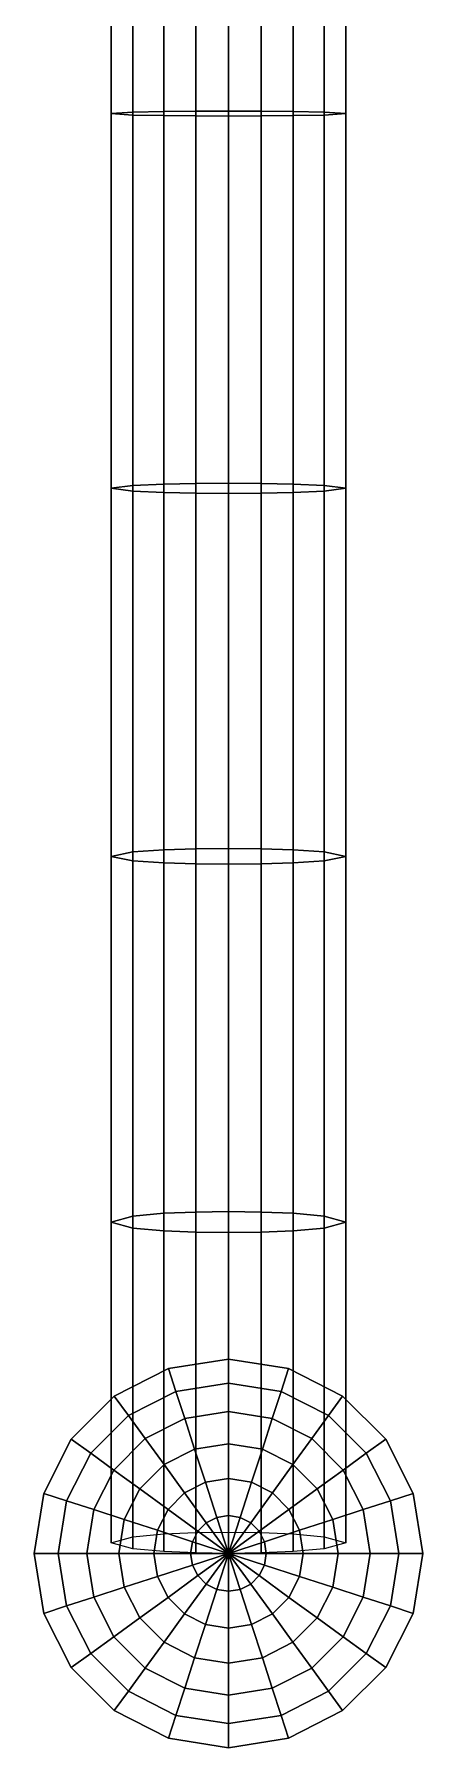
# Model space of a CAD drawing. Extents: x -400 to 400, y -400 to 400.
# Drawn here: x -40 to 40, y -400 to -47.6 of the extents above; entities that cross this region are included whole.
import ezdxf

# ---------------------------------------------------------------- set-up
doc = ezdxf.new("R2010")
doc.units = 0
doc.header["$MEASUREMENT"] = 0
doc.layers.add('ESTRUTURA', color=253, linetype='CONTINUOUS')

msp = doc.modelspace()

# ---------------------------------------------------------------- linework, layer by layer
at = {"layer": 'ESTRUTURA'}
for points in [[(-19.69, -64.21, 58.35), (-24.14, -63.92, 53.79), (-24.14, 0.15, 55.07), (-19.69, 0.17, 59.63)], [(-24.14, -63.92, 53.79), (-19.69, -63.63, 49.23), (-19.69, 0.13, 50.5), (-24.14, 0.15, 55.07)], [(-13.32, -64.34, 60.37), (-19.69, -64.21, 58.35), (-19.69, 0.17, 59.63), (-13.32, 0.18, 61.65)], [(-19.69, -63.63, 49.23), (-13.32, -63.49, 47.21), (-13.32, 0.12, 48.48), (-19.69, 0.13, 50.5)], [(-6.69, -64.4, 61.37), (-13.32, -64.34, 60.37), (-13.32, 0.18, 61.65), (-6.69, 0.18, 62.65)], [(-13.32, -63.49, 47.21), (-6.69, -63.43, 46.21), (-6.69, 0.12, 47.48), (-13.32, 0.12, 48.48)], [(0, -64.43, 61.68), (-6.69, -64.4, 61.37), (-6.69, 0.18, 62.65), (0, 0.18, 62.96)], [(-6.69, -63.43, 46.21), (0, -63.41, 45.91), (0, 0.11, 47.17), (-6.69, 0.12, 47.48)], [(6.69, -64.4, 61.37), (0, -64.43, 61.68), (0, 0.18, 62.96), (6.69, 0.18, 62.65)], [(0, -63.41, 45.91), (6.69, -63.43, 46.21), (6.69, 0.12, 47.48), (0, 0.11, 47.17)], [(13.31, -64.34, 60.37), (6.69, -64.4, 61.37), (6.69, 0.18, 62.65), (13.31, 0.18, 61.65)], [(6.69, -63.43, 46.21), (13.31, -63.49, 47.21), (13.31, 0.12, 48.48), (6.69, 0.12, 47.48)], [(19.69, -64.21, 58.35), (13.31, -64.34, 60.37), (13.31, 0.18, 61.65), (19.69, 0.17, 59.63)], [(13.31, -63.49, 47.21), (19.69, -63.63, 49.23), (19.69, 0.13, 50.5), (13.31, 0.12, 48.48)], [(24.14, -63.92, 53.79), (19.69, -64.21, 58.35), (19.69, 0.17, 59.63), (24.14, 0.15, 55.07)], [(19.69, -63.63, 49.23), (24.14, -63.92, 53.79), (24.14, 0.15, 55.07), (19.69, 0.13, 50.5)], [(-13.32, -140.1, 43.49), (-6.69, -139.97, 42.5), (-6.69, -63.43, 46.21), (-13.32, -63.49, 47.21)], [(-6.69, -139.97, 42.5), (0, -139.92, 42.19), (0, -63.41, 45.91), (-6.69, -63.43, 46.21)], [(0, -139.92, 42.19), (6.69, -139.97, 42.5), (6.69, -63.43, 46.21), (0, -63.41, 45.91)], [(6.69, -139.97, 42.5), (13.31, -140.1, 43.49), (13.31, -63.49, 47.21), (6.69, -63.43, 46.21)], [(-24.14, -140.98, 50.04), (-19.69, -140.3699, 45.5), (-19.69, -63.63, 49.23), (-24.14, -63.92, 53.79)], [(-19.69, -141.59, 54.58), (-24.14, -140.98, 50.04), (-24.14, -63.92, 53.79), (-19.69, -64.21, 58.35)], [(-19.69, -140.3699, 45.5), (-13.32, -140.1, 43.49), (-13.32, -63.49, 47.21), (-19.69, -63.63, 49.23)], [(-13.32, -141.86, 56.58), (-19.69, -141.59, 54.58), (-19.69, -64.21, 58.35), (-13.32, -64.34, 60.37)], [(-6.69, -142, 57.58), (-13.32, -141.86, 56.58), (-13.32, -64.34, 60.37), (-6.69, -64.4, 61.37)], [(0, -142.03, 57.89), (-6.69, -142, 57.58), (-6.69, -64.4, 61.37), (0, -64.43, 61.68)], [(6.69, -142, 57.58), (0, -142.03, 57.89), (0, -64.43, 61.68), (6.69, -64.4, 61.37)], [(13.31, -141.86, 56.58), (6.69, -142, 57.58), (6.69, -64.4, 61.37), (13.31, -64.34, 60.37)], [(13.31, -140.1, 43.49), (19.69, -140.3699, 45.5), (19.69, -63.63, 49.23), (13.31, -63.49, 47.21)], [(19.69, -141.59, 54.58), (13.31, -141.86, 56.58), (13.31, -64.34, 60.37), (19.69, -64.21, 58.35)], [(19.69, -140.3699, 45.5), (24.14, -140.98, 50.04), (24.14, -63.92, 53.79), (19.69, -63.63, 49.23)], [(24.14, -140.98, 50.04), (19.69, -141.59, 54.58), (19.69, -64.21, 58.35), (24.14, -63.92, 53.79)], [(-24.14, -216.69, 43.82), (-19.69, -215.77, 39.31), (-19.69, -140.3699, 45.5), (-24.14, -140.98, 50.04)], [(-19.69, -215.77, 39.31), (-13.32, -215.35, 37.32), (-13.32, -140.1, 43.49), (-19.69, -140.3699, 45.5)], [(-13.32, -215.35, 37.32), (-6.69, -215.1499, 36.33), (-6.69, -139.97, 42.5), (-13.32, -140.1, 43.49)], [(-6.69, -215.1499, 36.33), (0, -215.09, 36.03), (0, -139.92, 42.19), (-6.69, -139.97, 42.5)], [(0, -215.09, 36.03), (6.69, -215.1499, 36.33), (6.69, -139.97, 42.5), (0, -139.92, 42.19)], [(6.69, -215.1499, 36.33), (13.31, -215.35, 37.32), (13.31, -140.1, 43.49), (6.69, -139.97, 42.5)], [(13.31, -215.35, 37.32), (19.69, -215.77, 39.31), (19.69, -140.3699, 45.5), (13.31, -140.1, 43.49)], [(19.69, -215.77, 39.31), (24.14, -216.69, 43.82), (24.14, -140.98, 50.04), (19.69, -140.3699, 45.5)], [(-19.69, -217.62, 48.32), (-24.14, -216.69, 43.82), (-24.14, -140.98, 50.04), (-19.69, -141.59, 54.58)], [(-13.32, -218.03, 50.31), (-19.69, -217.62, 48.32), (-19.69, -141.59, 54.58), (-13.32, -141.86, 56.58)], [(-6.69, -218.22, 51.3), (-13.32, -218.03, 50.31), (-13.32, -141.86, 56.58), (-6.69, -142, 57.58)], [(0, -218.29, 51.6), (-6.69, -218.22, 51.3), (-6.69, -142, 57.58), (0, -142.03, 57.89)], [(6.69, -218.22, 51.3), (0, -218.29, 51.6), (0, -142.03, 57.89), (6.69, -142, 57.58)], [(13.31, -218.03, 50.31), (6.69, -218.22, 51.3), (6.69, -142, 57.58), (13.31, -141.86, 56.58)], [(19.69, -217.62, 48.32), (13.31, -218.03, 50.31), (13.31, -141.86, 56.58), (19.69, -141.59, 54.58)], [(24.14, -216.69, 43.82), (19.69, -217.62, 48.32), (19.69, -141.59, 54.58), (24.14, -140.98, 50.04)], [(-24.14, -291.89, 35.15), (-19.69, -290.65, 30.7), (-19.69, -215.77, 39.31), (-24.14, -216.69, 43.82)], [(-19.69, -293.13, 39.61), (-24.14, -291.89, 35.15), (-24.14, -216.69, 43.82), (-19.69, -217.62, 48.32)], [(-19.69, -290.65, 30.7), (-13.32, -290.09, 28.73), (-13.32, -215.35, 37.32), (-19.69, -215.77, 39.31)], [(-13.32, -293.67, 41.57), (-19.69, -293.13, 39.61), (-19.69, -217.62, 48.32), (-13.32, -218.03, 50.31)], [(-13.32, -290.09, 28.73), (-6.69, -289.82, 27.75), (-6.69, -215.1499, 36.33), (-13.32, -215.35, 37.32)], [(-6.69, -293.94, 42.55), (-13.32, -293.67, 41.57), (-13.32, -218.03, 50.31), (-6.69, -218.22, 51.3)], [(-6.69, -289.82, 27.75), (0, -289.7499, 27.45), (0, -215.09, 36.03), (-6.69, -215.1499, 36.33)], [(0, -294.02, 42.85), (-6.69, -293.94, 42.55), (-6.69, -218.22, 51.3), (0, -218.29, 51.6)], [(0, -289.7499, 27.45), (6.69, -289.82, 27.75), (6.69, -215.1499, 36.33), (0, -215.09, 36.03)], [(6.69, -293.94, 42.55), (0, -294.02, 42.85), (0, -218.29, 51.6), (6.69, -218.22, 51.3)], [(6.69, -289.82, 27.75), (13.31, -290.09, 28.73), (13.31, -215.35, 37.32), (6.69, -215.1499, 36.33)], [(13.31, -293.67, 41.57), (6.69, -293.94, 42.55), (6.69, -218.22, 51.3), (13.31, -218.03, 50.31)], [(13.31, -290.09, 28.73), (19.69, -290.65, 30.7), (19.69, -215.77, 39.31), (13.31, -215.35, 37.32)], [(19.69, -293.13, 39.61), (13.31, -293.67, 41.57), (13.31, -218.03, 50.31), (19.69, -217.62, 48.32)], [(19.69, -290.65, 30.7), (24.14, -291.89, 35.15), (24.14, -216.69, 43.82), (19.69, -215.77, 39.31)], [(24.14, -291.89, 35.15), (19.69, -293.13, 39.61), (19.69, -217.62, 48.32), (24.14, -216.69, 43.82)], [(-24.14, -357.85, 24.07), (-19.69, -356.6, 19.67), (-19.69, -290.65, 30.7), (-24.14, -291.89, 35.15)], [(-19.69, -359.1099, 28.46), (-24.14, -357.85, 24.07), (-24.14, -291.89, 35.15), (-19.69, -293.13, 39.61)], [(-19.69, -356.6, 19.67), (-13.32, -356.04, 17.73), (-13.32, -290.09, 28.73), (-19.69, -290.65, 30.7)], [(-13.32, -356.04, 17.73), (-6.69, -355.7599, 16.77), (-6.69, -289.82, 27.75), (-13.32, -290.09, 28.73)], [(-6.69, -355.7599, 16.77), (0, -355.68, 16.48), (0, -289.7499, 27.45), (-6.69, -289.82, 27.75)], [(0, -355.68, 16.48), (6.69, -355.7599, 16.77), (6.69, -289.82, 27.75), (0, -289.7499, 27.45)], [(6.69, -355.7599, 16.77), (13.31, -356.04, 17.73), (13.31, -290.09, 28.73), (6.69, -289.82, 27.75)], [(13.31, -356.04, 17.73), (19.69, -356.6, 19.67), (19.69, -290.65, 30.7), (13.31, -290.09, 28.73)], [(19.69, -356.6, 19.67), (24.14, -357.85, 24.07), (24.14, -291.89, 35.15), (19.69, -290.65, 30.7)], [(24.14, -357.85, 24.07), (19.69, -359.1099, 28.46), (19.69, -293.13, 39.61), (24.14, -291.89, 35.15)], [(-13.32, -359.6699, 30.4), (-19.69, -359.1099, 28.46), (-19.69, -293.13, 39.61), (-13.32, -293.67, 41.57)], [(-6.69, -359.95, 31.36), (-13.32, -359.6699, 30.4), (-13.32, -293.67, 41.57), (-6.69, -293.94, 42.55)], [(0, -360.03, 31.66), (-6.69, -359.95, 31.36), (-6.69, -293.94, 42.55), (0, -294.02, 42.85)], [(6.69, -359.95, 31.36), (0, -360.03, 31.66), (0, -294.02, 42.85), (6.69, -293.94, 42.55)], [(13.31, -359.6699, 30.4), (6.69, -359.95, 31.36), (6.69, -293.94, 42.55), (13.31, -293.67, 41.57)], [(19.69, -359.1099, 28.46), (13.31, -359.6699, 30.4), (13.31, -293.67, 41.57), (19.69, -293.13, 39.61)], [(-10.82, -326.72, 16.77), (0, -325.0099, 16.77), (0, -320.06, 10.73), (-12.35, -322.01, 10.73)], [(-12.35, -322.01), (-12.35, -322.01, 10.73), (0, -320.06, 10.73), (0, -320.06)], [(0, -325.0099, 16.77), (10.82, -326.72, 16.77), (12.35, -322.01, 10.73), (0, -320.06, 10.73)], [(0, -320.06), (0, -320.06, 10.73), (12.35, -322.01, 10.73), (12.35, -322.01)], [(-20.59, -331.7, 16.77), (-10.82, -326.72, 16.77), (-12.35, -322.01, 10.73), (-23.5, -327.69, 10.73)], [(-23.5, -327.69), (-23.5, -327.69, 10.73), (-12.35, -322.01, 10.73), (-12.35, -322.01)], [(10.82, -326.72, 16.77), (20.58, -331.7, 16.77), (23.49, -327.69, 10.73), (12.35, -322.01, 10.73)], [(12.35, -322.01), (12.35, -322.01, 10.73), (23.49, -327.69, 10.73), (23.49, -327.69)], [(-28.33, -339.45, 16.77), (-20.59, -331.7, 16.77), (-23.5, -327.69, 10.73), (-32.34, -336.54, 10.73)], [(-32.34, -336.54), (-32.34, -336.54, 10.73), (-23.5, -327.69, 10.73), (-23.5, -327.69)], [(-17.15, -336.4301, 21.94), (-9.01, -332.29, 21.94), (-10.82, -326.72, 16.77), (-20.59, -331.7, 16.77)], [(-9.01, -332.29, 21.94), (0, -330.86, 21.94), (0, -325.0099, 16.77), (-10.82, -326.72, 16.77)], [(0, -330.86, 21.94), (9.01, -332.29, 21.94), (10.82, -326.72, 16.77), (0, -325.0099, 16.77)], [(9.01, -332.29, 21.94), (17.14, -336.4301, 21.94), (20.58, -331.7, 16.77), (10.82, -326.72, 16.77)], [(20.58, -331.7, 16.77), (28.33, -339.45, 16.77), (32.34, -336.54, 10.73), (23.49, -327.69, 10.73)], [(23.49, -327.69), (23.49, -327.69, 10.73), (32.34, -336.54, 10.73), (32.34, -336.54)], [(-6.97, -338.58, 26.11), (0, -337.47, 26.11), (0, -330.86, 21.94), (-9.01, -332.29, 21.94)], [(0, -337.47, 26.11), (6.97, -338.58, 26.11), (9.01, -332.29, 21.94), (0, -330.86, 21.94)], [(-23.6, -342.89, 21.94), (-17.15, -336.4301, 21.94), (-20.59, -331.7, 16.77), (-28.33, -339.45, 16.77)], [(-13.26, -341.78, 26.11), (-6.97, -338.58, 26.11), (-9.01, -332.29, 21.94), (-17.15, -336.4301, 21.94)], [(6.97, -338.58, 26.11), (13.26, -341.78, 26.11), (17.14, -336.4301, 21.94), (9.01, -332.29, 21.94)], [(17.14, -336.4301, 21.94), (23.59, -342.89, 21.94), (28.33, -339.45, 16.77), (20.58, -331.7, 16.77)], [(-33.31, -349.21, 16.77), (-28.33, -339.45, 16.77), (-32.34, -336.54, 10.73), (-38.02, -347.68, 10.73)], [(-38.02, -347.68), (-38.02, -347.68, 10.73), (-32.34, -336.54, 10.73), (-32.34, -336.54)], [(-18.25, -346.77, 26.11), (-13.26, -341.78, 26.11), (-17.15, -336.4301, 21.94), (-23.6, -342.89, 21.94)], [(-4.75, -345.41, 29.16), (0, -344.66, 29.16), (0, -337.47, 26.11), (-6.97, -338.58, 26.11)], [(0, -344.66, 29.16), (4.75, -345.41, 29.16), (6.97, -338.58, 26.11), (0, -337.47, 26.11)], [(13.26, -341.78, 26.11), (18.25, -346.77, 26.11), (23.59, -342.89, 21.94), (17.14, -336.4301, 21.94)], [(28.33, -339.45, 16.77), (33.31, -349.21, 16.77), (38.01, -347.68, 10.73), (32.34, -336.54, 10.73)], [(32.34, -336.54), (32.34, -336.54, 10.73), (38.01, -347.68, 10.73), (38.01, -347.68)], [(-27.74, -351.02, 21.94), (-23.6, -342.89, 21.94), (-28.33, -339.45, 16.77), (-33.31, -349.21, 16.77)], [(-12.44, -351, 29.16), (-9.04, -347.6, 29.16), (-13.26, -341.78, 26.11), (-18.25, -346.77, 26.11)], [(-9.04, -347.6, 29.16), (-4.75, -345.41, 29.16), (-6.97, -338.58, 26.11), (-13.26, -341.78, 26.11)], [(4.75, -345.41, 29.16), (9.03, -347.6, 29.16), (13.26, -341.78, 26.11), (6.97, -338.58, 26.11)], [(9.03, -347.6, 29.16), (12.43, -351, 29.16), (18.25, -346.77, 26.11), (13.26, -341.78, 26.11)], [(23.59, -342.89, 21.94), (27.74, -351.02, 21.94), (33.31, -349.21, 16.77), (28.33, -339.45, 16.77)], [(-21.46, -353.06, 26.11), (-18.25, -346.77, 26.11), (-23.6, -342.89, 21.94), (-27.74, -351.02, 21.94)], [(-2.41, -352.6299, 31.03), (0, -352.24, 31.03), (0, -344.66, 29.16), (-4.75, -345.41, 29.16)], [(0, -352.24, 31.03), (2.4, -352.6299, 31.03), (4.75, -345.41, 29.16), (0, -344.66, 29.16)], [(18.25, -346.77, 26.11), (21.45, -353.06, 26.11), (27.74, -351.02, 21.94), (23.59, -342.89, 21.94)], [(-35.02, -360.03, 16.77), (-33.31, -349.21, 16.77), (-38.02, -347.68, 10.73), (-39.97, -360.03, 10.73)], [(-39.97, -360.03), (-39.97, -360.03, 10.73), (-38.02, -347.68, 10.73), (-38.02, -347.68)], [(-14.62, -355.28, 29.16), (-12.44, -351, 29.16), (-18.25, -346.77, 26.11), (-21.46, -353.06, 26.11)], [(-6.3, -355.45, 31.03), (-4.58, -353.73, 31.03), (-9.04, -347.6, 29.16), (-12.44, -351, 29.16)], [(-4.58, -353.73, 31.03), (-2.41, -352.6299, 31.03), (-4.75, -345.41, 29.16), (-9.04, -347.6, 29.16)], [(2.4, -352.6299, 31.03), (4.57, -353.73, 31.03), (9.03, -347.6, 29.16), (4.75, -345.41, 29.16)], [(4.57, -353.73, 31.03), (6.3, -355.45, 31.03), (12.43, -351, 29.16), (9.03, -347.6, 29.16)], [(12.43, -351, 29.16), (14.62, -355.28, 29.16), (21.45, -353.06, 26.11), (18.25, -346.77, 26.11)], [(33.31, -349.21, 16.77), (35.02, -360.03, 16.77), (39.97, -360.03, 10.73), (38.01, -347.68, 10.73)], [(38.01, -347.68), (38.01, -347.68, 10.73), (39.97, -360.03, 10.73), (39.97, -360.03)], [(-29.17, -360.03, 21.94), (-27.74, -351.02, 21.94), (-33.31, -349.21, 16.77), (-35.02, -360.03, 16.77)], [(-22.56, -360.03, 26.11), (-21.46, -353.06, 26.11), (-27.74, -351.02, 21.94), (-29.17, -360.03, 21.94)], [(-7.41, -357.62, 31.03), (-6.3, -355.45, 31.03), (-12.44, -351, 29.16), (-14.62, -355.28, 29.16)], [(0, -360.03, 31.66), (0, -352.24, 31.03), (-2.41, -352.6299, 31.03), (0, -360.03, 31.66)], [(0, -360.03, 31.66), (2.4, -352.6299, 31.03), (0, -352.24, 31.03), (0, -360.03, 31.66)], [(6.3, -355.45, 31.03), (7.4, -357.62, 31.03), (14.62, -355.28, 29.16), (12.43, -351, 29.16)], [(21.45, -353.06, 26.11), (22.56, -360.03, 26.11), (29.16, -360.03, 21.94), (27.74, -351.02, 21.94)], [(27.74, -351.02, 21.94), (29.16, -360.03, 21.94), (35.02, -360.03, 16.77), (33.31, -349.21, 16.77)], [(-15.37, -360.03, 29.16), (-14.62, -355.28, 29.16), (-21.46, -353.06, 26.11), (-22.56, -360.03, 26.11)], [(-7.79, -360.03, 31.03), (-7.41, -357.62, 31.03), (-14.62, -355.28, 29.16), (-15.37, -360.03, 29.16)], [(0, -360.03, 31.66), (-6.3, -355.45, 31.03), (-7.41, -357.62, 31.03), (0, -360.03, 31.66)], [(0, -360.03, 31.66), (-4.58, -353.73, 31.03), (-6.3, -355.45, 31.03), (0, -360.03, 31.66)], [(0, -360.03, 31.66), (-2.41, -352.6299, 31.03), (-4.58, -353.73, 31.03), (0, -360.03, 31.66)], [(0, -360.03, 31.66), (4.57, -353.73, 31.03), (2.4, -352.6299, 31.03), (0, -360.03, 31.66)], [(0, -360.03, 31.66), (6.3, -355.45, 31.03), (4.57, -353.73, 31.03), (0, -360.03, 31.66)], [(0, -360.03, 31.66), (7.4, -357.62, 31.03), (6.3, -355.45, 31.03), (0, -360.03, 31.66)], [(7.4, -357.62, 31.03), (7.78, -360.03, 31.03), (15.37, -360.03, 29.16), (14.62, -355.28, 29.16)], [(14.62, -355.28, 29.16), (15.37, -360.03, 29.16), (22.56, -360.03, 26.11), (21.45, -353.06, 26.11)], [(0, -360.03, 31.66), (-7.41, -357.62, 31.03), (-7.79, -360.03, 31.03), (0, -360.03, 31.66)], [(0, -360.03, 31.66), (7.78, -360.03, 31.03), (7.4, -357.62, 31.03), (0, -360.03, 31.66)], [(-33.31, -370.85, 16.77), (-35.02, -360.03, 16.77), (-39.97, -360.03, 10.73), (-38.02, -372.3799, 10.73)], [(-38.02, -372.3799), (-38.02, -372.3799, 10.73), (-39.97, -360.03, 10.73), (-39.97, -360.03)], [(-27.74, -369.04, 21.94), (-29.17, -360.03, 21.94), (-35.02, -360.03, 16.77), (-33.31, -370.85, 16.77)], [(-21.46, -367, 26.11), (-22.56, -360.03, 26.11), (-29.17, -360.03, 21.94), (-27.74, -369.04, 21.94)], [(-14.62, -364.78, 29.16), (-15.37, -360.03, 29.16), (-22.56, -360.03, 26.11), (-21.46, -367, 26.11)], [(-7.41, -362.44, 31.03), (-7.79, -360.03, 31.03), (-15.37, -360.03, 29.16), (-14.62, -364.78, 29.16)], [(-6.3, -364.61, 31.03), (-7.41, -362.44, 31.03), (-14.62, -364.78, 29.16), (-12.44, -369.07, 29.16)], [(0, -360.03, 31.66), (-7.79, -360.03, 31.03), (-7.41, -362.44, 31.03), (0, -360.03, 31.66)], [(0, -360.03, 31.66), (-7.41, -362.44, 31.03), (-6.3, -364.61, 31.03), (0, -360.03, 31.66)], [(0, -360.03, 31.66), (-6.3, -364.61, 31.03), (-4.58, -366.33, 31.03), (0, -360.03, 31.66)], [(0, -360.03, 31.66), (-4.58, -366.33, 31.03), (-2.41, -367.44, 31.03), (0, -360.03, 31.66)], [(0, -360.03, 31.66), (-2.41, -367.44, 31.03), (0, -367.82, 31.03), (0, -360.03, 31.66)], [(0, -360.03, 31.66), (7.4, -362.44, 31.03), (7.78, -360.03, 31.03), (0, -360.03, 31.66)], [(0, -360.03, 31.66), (6.3, -364.61, 31.03), (7.4, -362.44, 31.03), (0, -360.03, 31.66)], [(0, -360.03, 31.66), (4.57, -366.33, 31.03), (6.3, -364.61, 31.03), (0, -360.03, 31.66)], [(0, -360.03, 31.66), (2.4, -367.44, 31.03), (4.57, -366.33, 31.03), (0, -360.03, 31.66)], [(0, -360.03, 31.66), (0, -367.82, 31.03), (2.4, -367.44, 31.03), (0, -360.03, 31.66)], [(7.4, -362.44, 31.03), (6.3, -364.61, 31.03), (12.43, -369.07, 29.16), (14.62, -364.78, 29.16)], [(7.78, -360.03, 31.03), (7.4, -362.44, 31.03), (14.62, -364.78, 29.16), (15.37, -360.03, 29.16)], [(15.37, -360.03, 29.16), (14.62, -364.78, 29.16), (21.45, -367, 26.11), (22.56, -360.03, 26.11)], [(22.56, -360.03, 26.11), (21.45, -367, 26.11), (27.74, -369.04, 21.94), (29.16, -360.03, 21.94)], [(29.16, -360.03, 21.94), (27.74, -369.04, 21.94), (33.31, -370.85, 16.77), (35.02, -360.03, 16.77)], [(35.02, -360.03, 16.77), (33.31, -370.85, 16.77), (38.01, -372.3799, 10.73), (39.97, -360.03, 10.73)], [(39.97, -360.03), (39.97, -360.03, 10.73), (38.01, -372.3799, 10.73), (38.01, -372.3799)], [(-12.44, -369.07, 29.16), (-14.62, -364.78, 29.16), (-21.46, -367, 26.11), (-18.25, -373.29, 26.11)], [(-4.58, -366.33, 31.03), (-6.3, -364.61, 31.03), (-12.44, -369.07, 29.16), (-9.04, -372.47, 29.16)], [(-2.41, -367.44, 31.03), (-4.58, -366.33, 31.03), (-9.04, -372.47, 29.16), (-4.75, -374.65, 29.16)], [(4.57, -366.33, 31.03), (2.4, -367.44, 31.03), (4.75, -374.65, 29.16), (9.03, -372.47, 29.16)], [(6.3, -364.61, 31.03), (4.57, -366.33, 31.03), (9.03, -372.47, 29.16), (12.43, -369.07, 29.16)], [(14.62, -364.78, 29.16), (12.43, -369.07, 29.16), (18.25, -373.29, 26.11), (21.45, -367, 26.11)], [(-23.6, -377.17, 21.94), (-27.74, -369.04, 21.94), (-33.31, -370.85, 16.77), (-28.33, -380.62, 16.77)], [(-18.25, -373.29, 26.11), (-21.46, -367, 26.11), (-27.74, -369.04, 21.94), (-23.6, -377.17, 21.94)], [(-9.04, -372.47, 29.16), (-12.44, -369.07, 29.16), (-18.25, -373.29, 26.11), (-13.26, -378.28, 26.11)], [(0, -367.82, 31.03), (-2.41, -367.44, 31.03), (-4.75, -374.65, 29.16), (0, -375.4, 29.16)], [(2.4, -367.44, 31.03), (0, -367.82, 31.03), (0, -375.4, 29.16), (4.75, -374.65, 29.16)], [(12.43, -369.07, 29.16), (9.03, -372.47, 29.16), (13.26, -378.28, 26.11), (18.25, -373.29, 26.11)], [(21.45, -367, 26.11), (18.25, -373.29, 26.11), (23.59, -377.17, 21.94), (27.74, -369.04, 21.94)], [(27.74, -369.04, 21.94), (23.59, -377.17, 21.94), (28.33, -380.62, 16.77), (33.31, -370.85, 16.77)], [(-28.33, -380.62, 16.77), (-33.31, -370.85, 16.77), (-38.02, -372.3799, 10.73), (-32.34, -383.53, 10.73)], [(-32.34, -383.53), (-32.34, -383.53, 10.73), (-38.02, -372.3799, 10.73), (-38.02, -372.3799)], [(-13.26, -378.28, 26.11), (-18.25, -373.29, 26.11), (-23.6, -377.17, 21.94), (-17.15, -383.63, 21.94)], [(-4.75, -374.65, 29.16), (-9.04, -372.47, 29.16), (-13.26, -378.28, 26.11), (-6.97, -381.4901, 26.11)], [(9.03, -372.47, 29.16), (4.75, -374.65, 29.16), (6.97, -381.4901, 26.11), (13.26, -378.28, 26.11)], [(18.25, -373.29, 26.11), (13.26, -378.28, 26.11), (17.14, -383.63, 21.94), (23.59, -377.17, 21.94)], [(33.31, -370.85, 16.77), (28.33, -380.62, 16.77), (32.34, -383.53, 10.73), (38.01, -372.3799, 10.73)], [(38.01, -372.3799), (38.01, -372.3799, 10.73), (32.34, -383.53, 10.73), (32.34, -383.53)], [(0, -375.4, 29.16), (-4.75, -374.65, 29.16), (-6.97, -381.4901, 26.11), (0, -382.59, 26.11)], [(4.75, -374.65, 29.16), (0, -375.4, 29.16), (0, -382.59, 26.11), (6.97, -381.4901, 26.11)], [(-17.15, -383.63, 21.94), (-23.6, -377.17, 21.94), (-28.33, -380.62, 16.77), (-20.59, -388.36, 16.77)], [(-6.97, -381.4901, 26.11), (-13.26, -378.28, 26.11), (-17.15, -383.63, 21.94), (-9.01, -387.77, 21.94)], [(13.26, -378.28, 26.11), (6.97, -381.4901, 26.11), (9.01, -387.77, 21.94), (17.14, -383.63, 21.94)], [(23.59, -377.17, 21.94), (17.14, -383.63, 21.94), (20.58, -388.36, 16.77), (28.33, -380.62, 16.77)], [(-20.59, -388.36, 16.77), (-28.33, -380.62, 16.77), (-32.34, -383.53, 10.73), (-23.5, -392.37, 10.73)], [(-23.5, -392.37), (-23.5, -392.37, 10.73), (-32.34, -383.53, 10.73), (-32.34, -383.53)], [(-9.01, -387.77, 21.94), (-17.15, -383.63, 21.94), (-20.59, -388.36, 16.77), (-10.82, -393.34, 16.77)], [(0, -382.59, 26.11), (-6.97, -381.4901, 26.11), (-9.01, -387.77, 21.94), (0, -389.2, 21.94)], [(6.97, -381.4901, 26.11), (0, -382.59, 26.11), (0, -389.2, 21.94), (9.01, -387.77, 21.94)], [(17.14, -383.63, 21.94), (9.01, -387.77, 21.94), (10.82, -393.34, 16.77), (20.58, -388.36, 16.77)], [(28.33, -380.62, 16.77), (20.58, -388.36, 16.77), (23.49, -392.37, 10.73), (32.34, -383.53, 10.73)], [(32.34, -383.53), (32.34, -383.53, 10.73), (23.49, -392.37, 10.73), (23.49, -392.37)], [(-10.82, -393.34, 16.77), (-20.59, -388.36, 16.77), (-23.5, -392.37, 10.73), (-12.35, -398.05, 10.73)], [(0, -389.2, 21.94), (-9.01, -387.77, 21.94), (-10.82, -393.34, 16.77), (0, -395.05, 16.77)], [(9.01, -387.77, 21.94), (0, -389.2, 21.94), (0, -395.05, 16.77), (10.82, -393.34, 16.77)], [(20.58, -388.36, 16.77), (10.82, -393.34, 16.77), (12.35, -398.05, 10.73), (23.49, -392.37, 10.73)], [(-12.35, -398.05), (-12.35, -398.05, 10.73), (-23.5, -392.37, 10.73), (-23.5, -392.37)], [(0, -395.05, 16.77), (-10.82, -393.34, 16.77), (-12.35, -398.05, 10.73), (0, -400, 10.73)], [(10.82, -393.34, 16.77), (0, -395.05, 16.77), (0, -400, 10.73), (12.35, -398.05, 10.73)], [(23.49, -392.37), (23.49, -392.37, 10.73), (12.35, -398.05, 10.73), (12.35, -398.05)], [(0, -400), (0, -400, 10.73), (-12.35, -398.05, 10.73), (-12.35, -398.05)], [(12.35, -398.05), (12.35, -398.05, 10.73), (0, -400, 10.73), (0, -400)]]:
    msp.add_3dface(points, dxfattribs=at)

doc.saveas('drawing.dxf')
